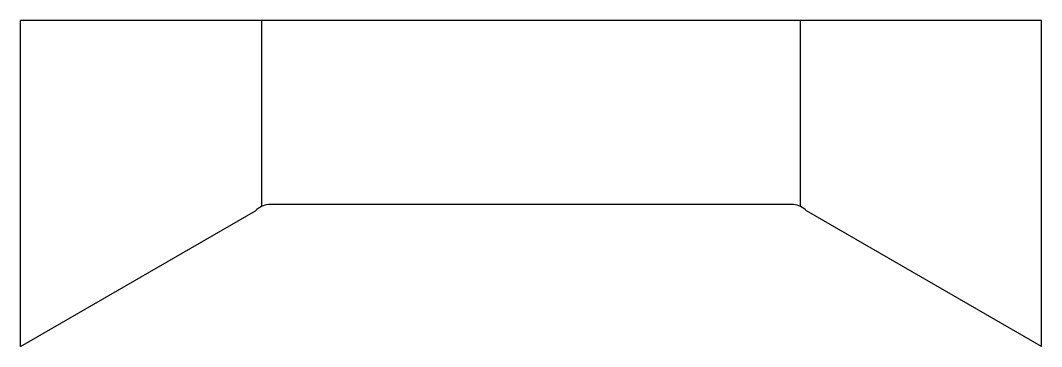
# Model space of a CAD drawing. Header units: millimetres. Extents: x -186 to 186, y 3031 to 3150.
import ezdxf

# ---------------------------------------------------------------- set-up
doc = ezdxf.new("R2010")
doc.units = ezdxf.units.MM

msp = doc.modelspace()

# ---------------------------------------------------------------- linework, layer by layer
for p, q in [((-185.712389, 3031.342705), (-185.712389, 3149.93045)), ((185.712389, 3149.93045), (-185.712389, 3149.93045)), ((185.712389, 3031.342705), (185.712389, 3149.93045)), ((95.5, 3083.015554), (-95.5, 3083.015554)), ((-185.712389, 3031.342705), (-100.212389, 3080.706153)), ((185.712389, 3031.342705), (100.212389, 3080.706153))]:
    msp.add_line(p, q)
at = {"color": 1}
for p, q in [((-97.856194, 3082.339101), (-97.856194, 3149.93045)), ((97.856194, 3149.93045), (97.856194, 3082.339078))]:
    msp.add_line(p, q, dxfattribs=at)
for centre, radius, start, end in [((-94.589702, 3075.195496), 7.872861, 96.639662, 135.576526), ((94.581241, 3075.178232), 7.890991, 44.470001, 83.31381)]:
    msp.add_arc(centre, radius, start, end)

doc.saveas('drawing.dxf')
